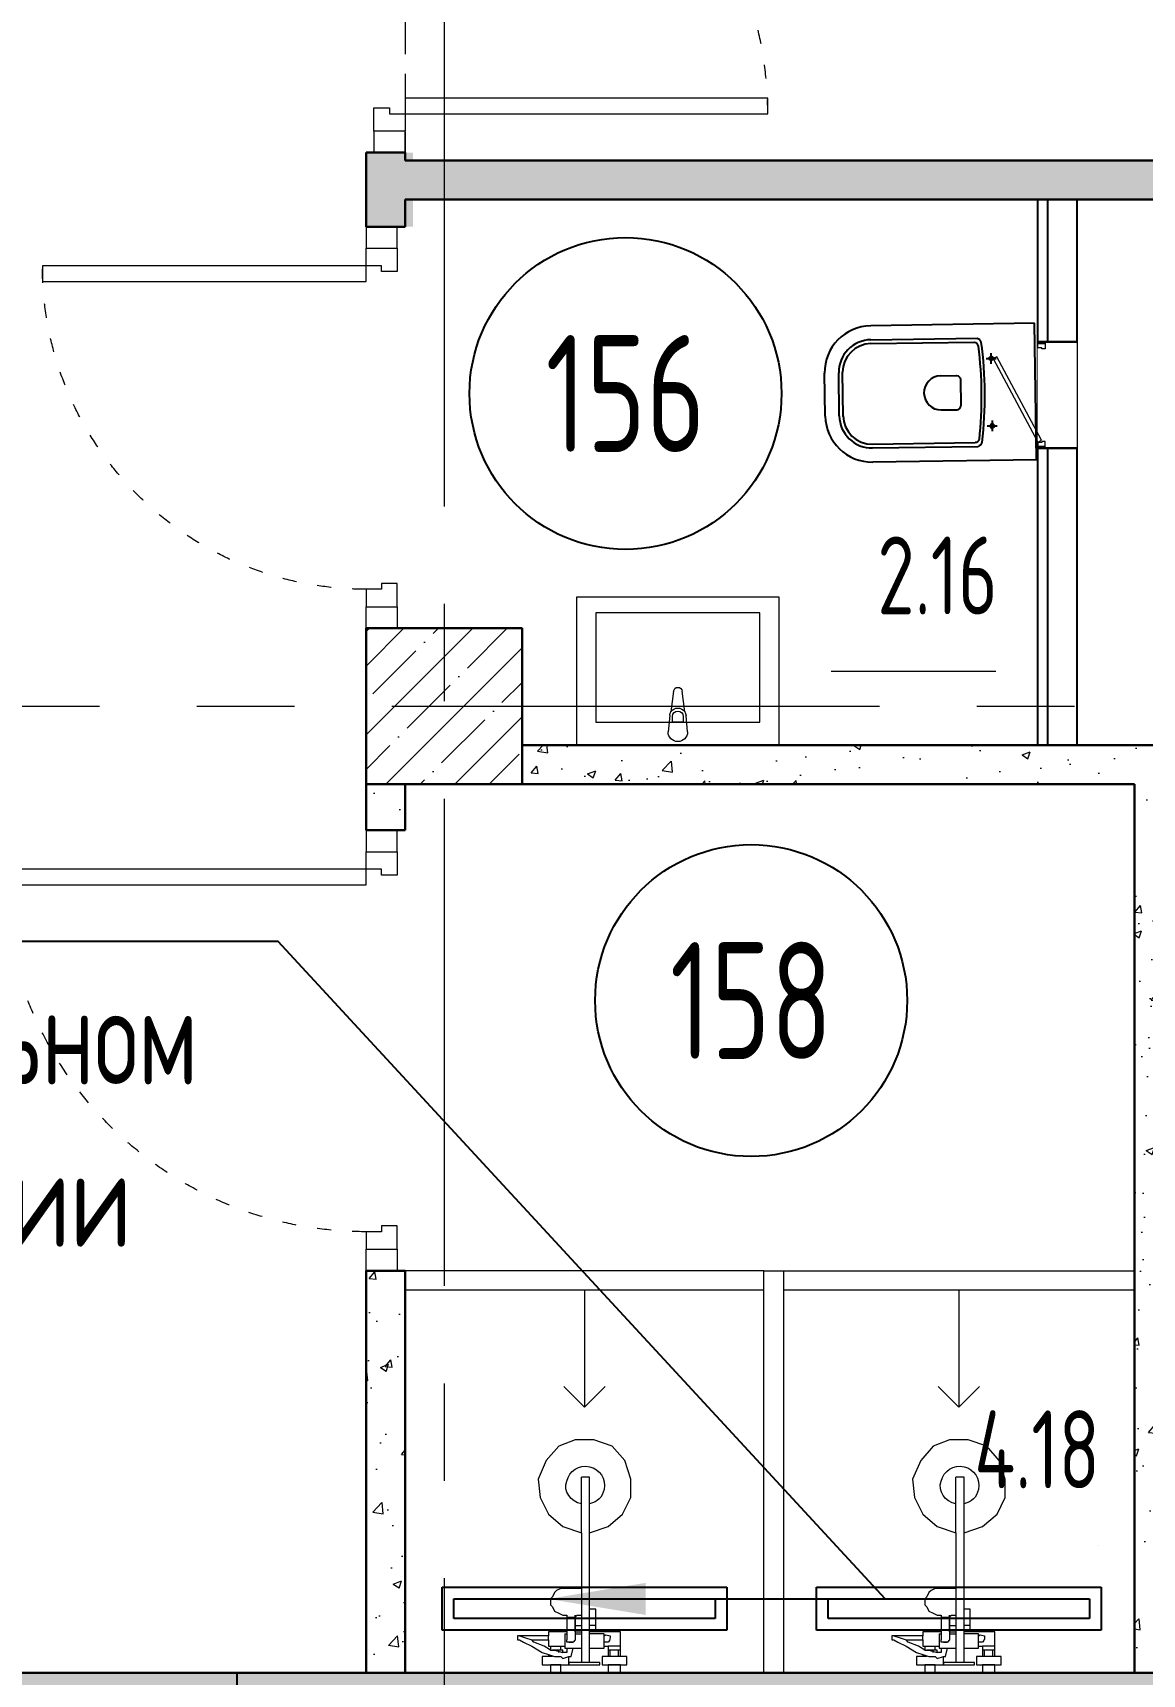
# Model space of a CAD drawing. Header units: millimetres. Extents: x -8689834 to 9420486, y 0 to 166066.
# Drawn here: x -195288 to -192444, y 122117 to 126328 of the extents above; entities that cross this region are included whole.
import ezdxf
from ezdxf import colors
from ezdxf.entities.mleader import LeaderData, LeaderLine
from ezdxf.enums import TextEntityAlignment as Align
from ezdxf.math import Vec2, Vec3

# ---------------------------------------------------------------- set-up
doc = ezdxf.new("R2010")
doc.units = ezdxf.units.MM
doc.header["$MEASUREMENT"] = 0
doc.set_wipeout_variables(frame=1)
for name, pattern in [('ACAD_ISO03W100', [30, 12, -18]), ('ADSK_Штриховая_ш2 п1', [3, 2, -1]), ('CENTER', [2, 1.25, -0.25, 0.25, -0.25])]:
    doc.linetypes.add(name, pattern=pattern)
doc.layers.get('0').update_dxf_attribs({"color": 250, "lineweight": 9})
for name, color, linetype, lineweight in [('_АР ТЕКСТ', 250, 'Continuous', 25), ('АР_Выноски АПР', 7, 'Continuous', 5), ('АР_Двери', 175, 'Continuous', 18), ('АР_Колонны', 250, 'Continuous', 30), ('АР_Колонны Штрих', 250, 'Continuous', 5), ('АР_Маркер экспликации', 239, 'Continuous', 13), ('АР_Номер помещения', 1, 'Continuous', 25), ('АР_Оси', 195, 'Continuous', 9), ('АР_Отметки', 250, 'Continuous', 15), ('АР_Перегородки газоблок', 165, 'Continuous', 30), ('АР_Перегородки газоблок_Штрих', 165, 'Continuous', 5), ('АР_Перегородки сантехнические', 216, 'Continuous', 9), ('АР_Помещения_площадь', 19, 'Continuous', 9), ('АР_тонкая линия', 250, 'Continuous', 0)]:
    doc.layers.add(name, color=color, linetype=linetype, lineweight=lineweight)
for name, color, linetype in [('М_проемы ОВ нч', 210, 'Continuous'), ('ПОДЛОЖКА', 251, 'Continuous'), ('ТХ_сантехника', 253, 'Continuous')]:
    doc.layers.add(name, color=color, linetype=linetype)
doc.styles.add('ISOCPEUR', font='isocpeur.ttf', dxfattribs={"width": 0.7})
doc.dimstyles.new('R_100', dxfattribs={"dimtxt": 270, "dimasz": 120, "dimexe": 100, "dimexo": 0, "dimgap": 60, "dimtad": 1, "dimdec": 0, "dimrnd": 5, "dimzin": 0, "dimdsep": 46, "dimtxsty": 'ISOCPEUR', "dimblk": 'ARCHTICK', "dimcen": 0, "dimdle": 100, "dimclrd": 256, "dimclre": 256, "dimclrt": 256, "dimadec": 0, "dimazin": 0, "dimtfac": 2, "dimtdec": 0, "dimtofl": 0, "dimtmove": 1, "dimatfit": 3, "dimfxl": 1, "dimtvp": 3, "dimtolj": 1, "dimtzin": 0, "dimarcsym": 0})
pattern_1 = [(50, (-20, 0), (215.17805, -18.82564), [22.5, -247.5]), (355, (-20, 0), (-41.6254, 225.65764), [18, -198]), (100.45144, (-2.07, -1.57), (173.55265, 206.832), [19.12206, -210.34263]), (46.1842, (-20, 60), (320.1724, -49.65578), [33.75, -371.25]), (96.63564, (6.68, 55.86), (280.3986, 292.2356), [28.6831, -315.51413]), (351.18416, (-20, 60), (280.3986, 292.2356), [27, -297]), (21, (10, 45), (179.07212, -120.78567), [22.5, -247.5]), (326, (10, 45), (72.9946, 217.54501), [18, -198]), (71.45144, (24.92, 34.93), (252.06671, 96.75935), [19.12206, -210.34263]), (37.5, (-20, 0), (3.647957, 99.868156), [0, -195.6, 0, -201, 0, -198.75]), (7.5, (-20, 0), (78.92086, 118.323514), [0, -114.6, 0, -191.1, 0, -75.75]), (327.5, (-86.9, 0), (160.14673, -6.766462), [0, -75, 0, -234, 0, -310.5]), (317.5, (-116.9, 0), (174.95585, 30.031495), [0, -97.5, 0, -155.4, 0, -220.5])]
pattern_2 = [(50, (0, 0), (215.17805, -18.82564), [22.5, -247.5]), (355, (0, 0), (-41.6254, 225.65764), [18, -198]), (100.45144, (17.93, -1.57), (173.55265, 206.832), [19.12206, -210.34263]), (46.1842, (0, 60), (320.1724, -49.65578), [33.75, -371.25]), (96.63564, (26.68, 55.86), (280.3986, 292.2356), [28.6831, -315.51413]), (351.18416, (0, 60), (280.3986, 292.2356), [27, -297]), (21, (30, 45), (179.07212, -120.78567), [22.5, -247.5]), (326, (30, 45), (72.9946, 217.54501), [18, -198]), (71.45144, (44.92, 34.93), (252.06671, 96.75935), [19.12206, -210.34263]), (37.5, (0, 0), (3.647957, 99.868156), [0, -195.6, 0, -201, 0, -198.75]), (7.5, (0, 0), (78.92086, 118.323514), [0, -114.6, 0, -191.1, 0, -75.75]), (327.5, (-66.9, 0), (160.14673, -6.766462), [0, -75, 0, -234, 0, -310.5]), (317.5, (-96.9, 0), (174.95585, 30.031495), [0, -97.5, 0, -155.4, 0, -220.5])]

# ---------------------------------------------------------------- blocks, each defined once
blk = doc.blocks.new('*U881')
for points in [[(-55, -80), (-55, 0), (-115, 0), (-115, -40), (-100, -40), (-100, -80), (-55, -80)], [(0, 0), (0, -80), (-55, -80), (-55, 0), (0, 0)], [(-1130, 0), (-1130, -80), (-1075, -80), (-1075, 0), (-1130, 0)], [(-1075, -80), (-1075, 0), (-1015, 0), (-1015, -40), (-1030, -40), (-1030, -80), (-1075, -80)]]:
    blk.add_lwpolyline(points)
blk.add_lwpolyline([(-100, -80), (-100, -1010), (-140, -1010), (-140, -80)], close=True)
at = {"linetype": 'ACAD_ISO03W100', "ltscale": 3}
blk.add_arc((-100, -80), 930, 180, 270, dxfattribs=at)
blk = doc.blocks.new('*U883')
for points in [[(-55, -80), (-55, 0), (-115, 0), (-115, -40), (-100, -40), (-100, -80), (-55, -80)], [(0, 0), (0, -80), (-55, -80), (-55, 0), (0, 0)], [(-1030, 0), (-1030, -80), (-975, -80), (-975, 0), (-1030, 0)], [(-975, -80), (-975, 0), (-915, 0), (-915, -40), (-930, -40), (-930, -80), (-975, -80)]]:
    blk.add_lwpolyline(points)
blk.add_lwpolyline([(-100, -80), (-100, -910), (-140, -910), (-140, -80)], close=True)
at = {"linetype": 'ACAD_ISO03W100', "ltscale": 3}
blk.add_arc((-100, -80), 830, 180, 270, dxfattribs=at)
blk = doc.blocks.new('*U882')
for points in [[(0, 0), (0, -80), (55, -80), (55, 0), (0, 0)], [(55, -80), (55, 0), (115, 0), (115, -40), (100, -40), (100, -80), (55, -80)], [(1075, -80), (1075, 0), (1015, 0), (1015, -40), (1030, -40), (1030, -80), (1075, -80)], [(1130, 0), (1130, -80), (1075, -80), (1075, 0), (1130, 0)]]:
    blk.add_lwpolyline(points)
blk.add_lwpolyline([(100, -80), (100, -1010), (140, -1010), (140, -80)], close=True)
at = {"linetype": 'ACAD_ISO03W100', "ltscale": 3}
blk.add_arc((100, -80), 930, 270, 0, dxfattribs=at)
blk = doc.blocks.new('*U101')
at = {"layer": 'АР_Номер помещения', "color": 7}
blk.add_circle((-513.5, -1398.4), 400, dxfattribs=at)
at = {"layer": 'АР_Помещения_площадь', "color": 7}
blk.add_line((375.9, -2796.3), (375.9, -2796.3), dxfattribs=at)
at = {"color": 7, "style": 'ISOCPEUR', "width": 0.7, "flags": 1}
blk.add_attdef('КАТЕГОРИЯ', (-499.2, -2092.2), '', height=250, dxfattribs=at)
at = {"layer": 'АР_Номер помещения', "color": 7, "style": 'ISOCPEUR', "width": 0.7}
blk.add_attdef('НОМЕР_ПОМЕЩЕНИЯ', text='', height=300, dxfattribs=at).set_placement((-513.5, -1398.4), align=Align.MIDDLE_CENTER)
at = {"layer": 'АР_Помещения_площадь', "color": 7, "style": 'ISOCPEUR', "width": 0.7}
for tag, p in [('ИМЯ_ПОМЕЩЕНИЯ_001', (-194.1, 1250.5)), ('ИМЯ_ПОМЕЩЕНИЯ_002', (73.6, 1083.8))]:
    blk.add_attdef(tag, p, '', height=100, dxfattribs=at)
blk.add_attdef('ПЛОЩАДЬ_ПОМЕЩЕНИЯ', text='', height=200, dxfattribs=at).set_placement((380.8, -2549.8), align=Align.MIDDLE_RIGHT)
blk = doc.blocks.new('*U47')
at = {"layer": 'АР_Номер помещения', "color": 7}
blk.add_circle((-6996.1, -2946), 400, dxfattribs=at)
at = {"layer": 'АР_Помещения_площадь', "color": 7}
blk.add_line((-6046.8, -3659.2), (-6469.2, -3659.2), dxfattribs=at)
at = {"color": 7, "style": 'ISOCPEUR', "width": 0.7, "flags": 1}
blk.add_attdef('КАТЕГОРИЯ', (-499.2, -2092.2), '', height=250, dxfattribs=at)
at = {"layer": 'АР_Номер помещения', "color": 7, "style": 'ISOCPEUR', "width": 0.7}
blk.add_attdef('НОМЕР_ПОМЕЩЕНИЯ', text='', height=300, dxfattribs=at).set_placement((-6996.1, -2946), align=Align.MIDDLE_CENTER)
at = {"layer": 'АР_Помещения_площадь', "color": 7, "style": 'ISOCPEUR', "width": 0.7}
for tag, p in [('ИМЯ_ПОМЕЩЕНИЯ_001', (-194.1, 1250.5)), ('ИМЯ_ПОМЕЩЕНИЯ_002', (73.6, 1083.8))]:
    blk.add_attdef(tag, p, '', height=100, dxfattribs=at)
blk.add_attdef('ПЛОЩАДЬ_ПОМЕЩЕНИЯ', text='', height=200, dxfattribs=at).set_placement((-6042, -3412.7), align=Align.MIDDLE_RIGHT)
blk = doc.blocks.new('унитаз поликлиники')
for p, q in [((0, 175), (0, -175)), ((0, 175), (420, 175)), ((420, 138.7), (149.6, 138.7)), ((420, 129), (156.8, 128.7)), ((125.6, 86.7), (99.5, 86.7)), ((112.4, 73.1), (112.4, 100.2)), ((242.4, 43.7), (201.9, 43.7)), ((494, 57.1), (494, -57.1)), ((504, 55), (504, -55)), ((540, 55), (540, -55)), ((191.9, -33.7), (191.9, 33.7)), ((112.3, -73), (112.3, -100.1)), ((242.4, -43.7), (201.9, -43.7)), ((125.5, -86.5), (99.4, -86.5)), ((420, -139), (147.9, -138.7)), ((420, -129), (155.2, -128.7)), ((0, -175), (420, -175))]:
    blk.add_line(p, q)
for centre, radius, start, end in [((420, 55), 120, 0, 90), ((420.5, 55.2), 83.5, 359.8619, 90.3335), ((420, 55), 74, 0, 90), ((242.4, 0), 43.7, 270, 90), ((420, -55), 120, 270, 0), ((420, -55), 84, 270, 0), ((420, -55), 74, 270, 358.4018)]:
    blk.add_arc(centre, radius, start, end)
at = {"extrusion": (0, 0, -1)}
for centre, major_axis, ratio, start_param, end_param in [((1158.1, 0), (-731, -726.4), 0.993775, 0.659849, 0.910919), ((149.5, 127.3), (-5.6, -10.5), 0.821373, 1.269211, 2.570669), ((154.4, 119.8), (-5.61, -7.72), 0.798093, 1.232924, 2.686723), ((112.4, 86.8), (3.55, 3.55), 1, 5.504025, 11.78721), ((984.1, 0), (-23.4, -941.4), 0.89728, 1.422258, 1.677847), ((201.9, -33.5), (4.12, -9.49), 0.964797, 0.42926, 1.943413), ((155.2, -117.5), (5.3, -10.4), 0.842984, 0.549902, 1.8819), ((147.9, -127.5), (5.4, -10.4), 0.836443, 0.56114, 1.877577)]:
    blk.add_ellipse(centre, major_axis=major_axis, ratio=ratio, start_param=start_param, end_param=end_param, dxfattribs=at)
for centre, major_axis, ratio, start_param, end_param in [((201.9, 33.5), (4.12, 9.49), 0.964797, 0.42926, 1.943413), ((112.3, -86.6), (3.54, -3.55), 1, 5.504025, 11.78721)]:
    blk.add_ellipse(centre, major_axis=major_axis, ratio=ratio, start_param=start_param, end_param=end_param)
blk = doc.blocks.new('Из_буфера15266')
at = {"lineweight": 0, "ltscale": 100, "transparency": 33554687}
for points in [[(-13.2, -338.7), (-60.9, -354.5), (-97.9, -386.3), (-119.1, -428.6), (-119.1, -476.2), (-103.2, -523.9), (-71.4, -560.9), (-23.8, -576.8), (23.8, -576.8), (66.1, -560.9), (97.9, -523.9), (119.1, -476.2), (113.8, -428.6), (92.6, -386.3), (55.6, -354.5), (7.9, -338.7), (7.9, -195.8), (23.8, -195.8), (34.4, -195.8), (50.3, -195.8), (60.9, -195.8), (71.4, -190.5), (76.7, -185.2), (82, -174.6), (87.3, -169.3), (87.3, -158.7), (87.3, -153.5), (82, -148.2), (82, -148.2), (76.7, -137.6), (76.7, -137.6), (66.1, -132.3), (55.6, -127), (50.3, -127), (45, -127), (45, -105.8), (45, -84.7), (92.6, -84.7), (92.6, -74.1), (166.7, -74.1), (172, -74.1), (172, -68.8), (172, -63.5), (166.7, -63.5), (156.1, -58.2), (134.9, -47.6), (108.5, -31.7), (92.6, -26.5), (92.6, -21.2), (108.5, -21.2), (108.5, 0), (39.7, 0), (39.7, -21.2), (39.7, -21.2), (39.7, -21.2), (34.4, -21.2), (34.4, -21.2), (29.1, -42.3), (7.9, -42.3), (7.9, -5.3), (39.7, -5.3), (39.7, 0), (-39.7, 0), (-39.7, -5.3), (-13.2, -5.3), (-13.2, -42.3), (-50.3, -42.3), (-50.3, -47.6), (-60.9, -47.6), (-60.9, -37), (-60.9, -37), (-60.9, -21.2), (-45, -21.2), (-45, 0), (-108.5, 0), (-108.5, -21.2), (-92.6, -21.2), (-92.6, -37), (-92.6, -37), (-92.6, -47.6), (-92.6, -47.6), (-92.6, -84.7), (-29.1, -84.7)], [(-92.6, -21.2), (-60.9, -21.2)], [(-92.6, -37), (-60.9, -37)], [(-87.3, -21.2), (-87.3, -37)], [(-66.1, -21.2), (-66.1, -37)], [(-13.2, -5.3), (7.9, -5.3)], [(55.6, -15.9), (39.7, -21.2)], [(55.6, -15.9), (55.6, -15.9)], [(60.9, -21.2), (55.6, -15.9)], [(55.6, -31.7), (55.6, -31.7)], [(76.7, -37), (55.6, -31.7)], [(92.6, -26.5), (76.7, -21.2), (60.9, -21.2)], [(60.9, -37), (66.1, -37), (82, -37), (82, -37)], [(66.1, -31.7), (66.1, -37)], [(87.3, -37), (76.7, -37)], [(82, -21.2), (92.6, -21.2)], [(-92.6, -47.6), (-60.9, -47.6)], [(-50.3, -47.6), (-50.3, -79.4)], [(-50.3, -79.4), (-13.2, -79.4)], [(-13.2, -42.3), (-13.2, -142.9)], [(7.9, -195.8), (7.9, -42.3)], [(23.8, -79.4), (7.9, -79.4)], [(23.8, -63.5), (23.8, -63.5), (23.8, -63.5), (29.1, -58.2), (29.1, -58.2), (29.1, -58.2), (29.1, -58.2), (34.4, -58.2), (39.7, -58.2), (39.7, -58.2), (39.7, -58.2), (39.7, -58.2), (45, -58.2), (45, -63.5), (45, -63.5)], [(23.8, -105.8), (23.8, -63.5)], [(45, -42.3), (29.1, -42.3)], [(34.4, -58.2), (29.1, -58.2)], [(34.4, -58.2), (34.4, -58.2)], [(39.7, -58.2), (34.4, -58.2)], [(39.7, -58.2), (39.7, -58.2)], [(45, -63.5), (45, -63.5)], [(45, -84.7), (45, -63.5)], [(50.3, -79.4), (45, -79.4)], [(50.3, -47.6), (50.3, -47.6)], [(50.3, -52.9), (50.3, -47.6)], [(50.3, -79.4), (50.3, -47.6)], [(50.3, -58.2), (50.3, -52.9)], [(87.3, -47.6), (60.9, -47.6)], [(92.6, -63.5), (92.6, -74.1)], [(166.7, -74.1), (150.8, -68.8), (134.9, -63.5)], [(166.7, -74.1), (166.7, -74.1)], [(-29.1, -84.7), (-29.1, -142.9), (-23.8, -142.9), (-23.8, -142.9), (-23.8, -142.9), (-18.5, -142.9), (-13.2, -142.9), (-13.2, -142.9), (-13.2, -338.7)], [(-29.1, -84.7), (-13.2, -84.7)], [(-29.1, -100.5), (-13.2, -100.5)], [(23.8, -84.7), (7.9, -84.7)], [(23.8, -100.5), (7.9, -100.5)], [(23.8, -121.7), (18.5, -127)], [(23.8, -84.7), (23.8, -127)], [(23.8, -127), (23.8, -105.8)], [(45, -121.7), (34.4, -121.7), (23.8, -121.7)], [(45, -127), (45, -121.7)], [(13.2, -127), (7.9, -127)], [(18.5, -127), (13.2, -127)], [(-13.2, -338.7), (-13.2, -481.5)], [(7.9, -338.7), (7.9, -481.5)], [(-13.2, -481.5), (7.9, -481.5)]]:
    blk.add_lwpolyline(points, dxfattribs=at)
for points in [[(-92.6, 0), (-60.9, 0), (-60.9, 21.2), (-92.6, 21.2)], [(60.9, 0), (87.3, 0), (87.3, 21.2), (60.9, 21.2)], [(39.7, -21.2), (39.7, -21.2)], [(50.3, -42.3), (45, -42.3), (45, -31.7), (55.6, -31.7), (55.6, -31.7), (55.6, -37), (60.8, -37), (60.8, -47.6), (50.3, -47.6)], [(87.3, -47.6), (87.3, -37), (103.2, -47.6), (129.6, -58.2), (134.9, -63.5), (92.6, -63.5), (92.6, -47.6)]]:
    blk.add_lwpolyline(points, close=True, dxfattribs=at)
for points, knots in [([(-50.3, -74.1), (-55.6, -79.4), (-60.9, -74.1), (-66.1, -74.1), (-66.1, -68.8), (-66.1, -63.5), (-60.9, -58.2), (-55.6, -58.2), (-55.6, -58.2), (-50.3, -58.2)], [0, 0, 0, 0, 1, 1, 1, 2, 2, 2, 3, 3, 3, 3]), ([(7.9, -412.7), (34.4, -418), (55.6, -444.5), (45, -471), (39.7, -497.4), (13.2, -513.3), (-13.2, -508), (-39.7, -502.7), (-55.6, -476.2), (-50.3, -449.8), (-45, -428.6), (-34.4, -418), (-13.2, -412.7)], [0, 0, 0, 0, 1, 1, 1, 2, 2, 2, 3, 3, 3, 4, 4, 4, 4])]:
    blk.add_open_spline(points, degree=3, knots=knots, dxfattribs=at)
blk = doc.blocks.new('Из_буфера27431')
at = {"linetype": 'Continuous', "lineweight": 5}
for p, q in [((-138.5, 11.1), (-85.6, 17.7)), ((-138.5, 11.1), (-85.6, 17.7)), ((-76.1, 21), (-34.1, 25)), ((-76.1, 21), (-34.1, 25)), ((-59, 13.6), (-73.9, 13.6)), ((-59, 13.6), (-73.9, 13.6)), ((-59, -13.6), (-59, 13.6)), ((-59, -13.6), (-59, 13.6)), ((-85.6, -17.7), (-138.5, -11.1)), ((-85.6, -17.7), (-138.5, -11.1)), ((-34.1, -25), (-76.1, -21)), ((-34.1, -25), (-76.1, -21)), ((-73.9, -13.6), (-59, -13.6)), ((-73.9, -13.6), (-59, -13.6))]:
    blk.add_line(p, q, dxfattribs=at)
for points in [[(0, -260), (-380, -260), (-380, 260), (0, 260)], [(-59, -210), (-339.1, -210), (-339.1, 210), (-59, 210)], [(-59, -210), (-339.1, -210), (-339.1, 210), (-59, 210)]]:
    blk.add_lwpolyline(points, close=True, dxfattribs=at)
for centre, radius, start, end in [((-137.1, 0), 11.2, 97.1389, 262.8611), ((-137.1, 0), 11.2, 97.1389, 262.8611), ((-74.2, 0), 21.1, 122.771, 237.229), ((-74.2, 0), 21.1, 122.771, 237.229), ((-73.9, 0), 13.6, 90, 270), ((-73.9, 0), 13.6, 90, 270), ((-74.2, 0), 21.1, 95.1696, 122.771), ((-74.2, 0), 21.1, 95.1696, 122.771), ((-34.1, 0), 25, 270, 90), ((-34.1, 0), 25, 270, 90), ((-74.2, 0), 21.1, 237.229, 264.8304), ((-74.2, 0), 21.1, 237.229, 264.8304)]:
    blk.add_arc(centre, radius, start, end, dxfattribs=at)
blk = doc.blocks.new('_DotSmall')
at = {"color": 0, "linetype": 'ByBlock', "const_width": 0.5}
blk.add_lwpolyline([(-0.0625, 0, 1), (0.0625, 0, 1)], format="xyb", close=True, dxfattribs=at)
blk = doc.blocks.new('*U1070')
at = {"color": 7}
blk.add_wipeout([(-565, 60), (445, 60), (445, -310), (-565, -310)], dxfattribs=at)
for p, q in [((-530, 60), (-565, 60)), ((-550, 60), (-550, -10)), ((-550, -10), (-550, 60)), ((-510, 60), (-530, 60)), ((-510, 20), (-510, 60)), ((-500, 20), (-510, 20)), ((-500, -10), (-500, 20)), ((380, -10), (380, 20)), ((380, 20), (390, 20)), ((390, 20), (390, 60)), ((390, 60), (410, 60)), ((410, 60), (445, 60)), ((430, 60), (430, -10)), ((430, -10), (430, 60)), ((-565, -10), (-530, -10)), ((-530, -10), (-500, -10)), ((410, -10), (380, -10)), ((445, -10), (410, -10))]:
    blk.add_line(p, q)
at = {"lineweight": 30}
for p, q in [((-565, 60), (-565, -310)), ((445, 60), (445, -310))]:
    blk.add_line(p, q, dxfattribs=at)
blk.add_lwpolyline([(389, 60), (370, 25), (-424, 448), (-406, 483)], close=True)
blk = doc.blocks.new('_ArchTick')
at = {"color": 0, "linetype": 'ByBlock', "const_width": 0.15}
blk.add_lwpolyline([(-0.5, -0.5), (0.5, 0.5)], dxfattribs=at)
blk = doc.blocks.new('*D1507')
at = {"layer": 'М_проемы ОВ нч', "linetype": 'ByBlock', "lineweight": -2, "transparency": 16777216}
for p, q in [((-194764.2, 121348.9), (-194764.2, 122120.7)), ((-194360.4, 122020.7), (-194864.2, 122020.7)), ((-194360.4, 121448.9), (-194864.2, 121448.9))]:
    blk.add_line(p, q, dxfattribs=at)
at = {"layer": 'М_проемы ОВ нч', "linetype": 'ByBlock', "lineweight": -2, "transparency": 16777216, "xscale": 120, "yscale": 120, "zscale": 120}
for p, rotation in [((-194764.2, 122020.7), 90), ((-194764.2, 121448.9), 270)]:
    blk.add_blockref('_ArchTick', p, dxfattribs=dict(at, rotation=rotation))
at = {"layer": 'М_проемы ОВ нч', "linetype": 'ByBlock', "transparency": 16777216, "insert": (-194959.2, 121734.8), "char_height": 270, "attachment_point": 5, "rotation": 90, "style": 'ISOCPEUR'}
blk.add_mtext('\\A1;570', dxfattribs=at)

msp = doc.modelspace()

# ---------------------------------------------------------------- hatches: boundary and pattern name
at = {"layer": 'АР_Колонны Штрих', "ltscale": 100}
h = msp.add_hatch(dxfattribs=at)
h.set_pattern_fill('ANSI35', color=256, scale=500)
h.set_pattern_definition([(45, (-1151486.01, 164672.16), (-88.388348, 88.388348), []), (45, (-1151397.63, 164672.16), (-88.388348, 88.388348), [156.25, -31.25, 0, -31.25])])
h.paths.add_polyline_path([(-194033.92, 124800.68), (-194433.92, 124800.68), (-194433.92, 124400.68), (-194033.92, 124400.68)])
at = {"layer": 'АР_Перегородки газоблок_Штрих', "ltscale": 100}
h = msp.add_hatch(dxfattribs=at)
h.set_pattern_fill('AR-CONC', color=256, scale=30)
h.set_pattern_definition(pattern_2)
h.paths.add_polyline_path([(-194313.91, 126020.82), (-194433.91, 126020.82), (-194433.92, 125830.68), (-194313.91, 125830.68), (-194313.92, 125900.95), (-190513.92, 125900.95), (-190513.92, 125779.19), (-190393.92, 125779.19), (-190393.92, 125900.92), (-188033.92, 125900.92), (-188033.91, 124400.86), (-187933.91, 124400.5), (-187933.92, 126000.93), (-194313.91, 126000.94)])
h = msp.add_hatch(dxfattribs=at)
h.set_pattern_fill('AR-CONC', color=256, scale=30)
h.set_pattern_definition(pattern_2)
h.paths.add_polyline_path([(-192463.92, 124400.68), (-192463.92, 122140.32), (-192363.92, 122140.32), (-192363.92, 124400.68), (-190513.92, 124400.68), (-190513.92, 124500.68), (-192136.07, 124500.67), (-192136.07, 124504.84), (-192236.07, 124504.84), (-192236.07, 124500.68), (-192536.76, 124500.68), (-192536.76, 124499.88), (-192636.76, 124499.88), (-192636.76, 124500.68), (-194033.92, 124500.68), (-194033.92, 124400.68)])
h = msp.add_hatch(dxfattribs=at)
h.set_pattern_fill('AR-CONC', color=256, scale=30)
h.set_pattern_definition(pattern_1)
h.paths.add_polyline_path([(-194333.92, 124400.68), (-194453.92, 124400.68), (-194453.92, 124282.39), (-194333.92, 124282.39)])
h = msp.add_hatch(dxfattribs=at)
h.set_pattern_fill('AR-CONC', color=256, scale=30)
h.set_pattern_definition(pattern_2)
h.paths.add_polyline_path([(-190393.92, 123152.39), (-190513.92, 123152.39), (-190513.91, 122120.32), (-197362.45, 122120.32), (-197362.45, 122020.31), (-190513.91, 122020.31), (-190513.9, 121428.48), (-197383.92, 121428.48), (-197383.92, 121328.5), (-190513.9, 121328.51), (-190513.9, 121322.61), (-190513.9, 121322.61), (-190513.9, 120884.3), (-190513.86, 118520.66), (-190613.18, 118520.66), (-190613.18, 118400.66), (-188433.92, 118400.68), (-188433.92, 118520.68), (-190393.86, 118520.66)])
edge = h.paths.add_edge_path()
edge.add_line((-197363.92, 121105.74), (-197363.92, 121143.32))
edge.add_arc((-197538.81, 121433.33), 338.67, 279.32816, 301.09248, ccw=False)
edge.add_line((-197483.92, 121099.14), (-197483.92, 118520.66))
edge.add_line((-197483.92, 118520.66), (-197633.88, 118520.65))
edge.add_line((-197633.88, 118520.65), (-197633.87, 118400.65))
edge.add_line((-197633.87, 118400.65), (-197264.95, 118400.65))
edge.add_line((-197264.95, 118400.65), (-197264.96, 118520.65))
edge.add_line((-197264.96, 118520.65), (-197363.92, 118520.67))
edge.add_line((-197363.92, 118520.67), (-197363.92, 121105.74))
h.paths.add_polyline_path([(-187933.92, 123270.68), (-187993.92, 123270.82), (-188033.91, 123270.82), (-188033.92, 121714.32), (-188033.92, 118400.68), (-187933.92, 118400.68), (-187933.92, 121948.47)])
h = msp.add_hatch(dxfattribs=at)
h.set_pattern_fill('AR-CONC', color=256, scale=30)
h.set_pattern_definition(pattern_1)
h.paths.add_polyline_path([(-194333.92, 123152.39), (-194373.92, 123152.39), (-194373.92, 123152.39), (-194433.92, 123152.39), (-194433.92, 122140.32), (-194333.92, 122140.32)])

# ---------------------------------------------------------------- linework, layer by layer
at = {"layer": 'АР_Колонны', "ltscale": 100}
msp.add_lwpolyline([(-194433.92, 124800.68), (-194033.92, 124800.68), (-194033.92, 124400.68), (-194433.92, 124400.68)], close=True, dxfattribs=at)
at = {"layer": 'АР_Оси', "linetype": 'CENTER', "ltscale": 1000}
for p, q in [((-194233.92, 134363.15), (-194233.92, 78630.8)), ((-224367.61, 124600.68), (-141189.21, 124600.68)), ((-224367.61, 124600.68), (-141189.21, 124600.68))]:
    msp.add_line(p, q, dxfattribs=at)
at = {"layer": 'АР_Перегородки газоблок', "ltscale": 100}
for points in [[(-194433.91, 126020.82), (-194433.92, 125830.68)], [(-194433.91, 126020.82), (-194333.91, 126020.82)], [(-194333.91, 126020.82), (-194333.91, 126000.95)], [(-188033.91, 124400.68), (-187933.92, 124400.68), (-187933.92, 126000.95), (-194333.91, 126000.94)], [(-190513.92, 125900.95), (-194333.92, 125900.95)], [(-194333.92, 125900.95), (-194333.92, 125830.68)], [(-194333.92, 125830.68), (-194433.92, 125830.68)], [(-194033.92, 124500.68), (-192363.92, 124500.68)], [(-194433.92, 124400.68), (-194433.92, 124282.39)], [(-194333.92, 124400.68), (-194333.92, 124282.39)], [(-192463.92, 124400.68), (-194033.92, 124400.68)], [(-192463.92, 122120.32), (-192463.92, 124400.68)], [(-194333.92, 124282.39), (-194433.92, 124282.39)], [(-197383.92, 122120.32), (-190513.91, 122120.32), (-190513.92, 123152.39)], [(-194433.92, 123152.39), (-194433.92, 122120.32)], [(-194433.92, 123152.39), (-194333.92, 123152.39)], [(-194333.92, 123152.39), (-194333.92, 122120.32)], [(-196904.35, 122120.32), (-194433.92, 122120.32)], [(-194333.92, 122120.31), (-190513.91, 122120.36)]]:
    msp.add_lwpolyline(points, dxfattribs=at)
at = {"layer": 'АР_Перегородки газоблок', "color": 0, "lineweight": 25, "ltscale": 100}
for points in [[(-192711.76, 124500.7), (-192711.76, 125900.96)], [(-192686.76, 125900.96), (-192686.76, 124500.7)], [(-192611.76, 125900.96), (-192611.76, 124500.7)]]:
    msp.add_lwpolyline(points, dxfattribs=at)
at = {"layer": 'АР_Перегородки сантехнические', "lineweight": 0}
msp.add_lwpolyline([(-193413.92, 123152.39), (-193363.92, 123152.39), (-193363.92, 122120.32), (-193413.92, 122120.32)], close=True, dxfattribs=at)
at = {"layer": 'АР_тонкая линия', "linetype": 'ADSK_Штриховая_ш2 п1', "ltscale": 50}
msp.add_line((-194333.92, 127123.32), (-194333.91, 126000.95), dxfattribs=at)
at = {"layer": 'ПОДЛОЖКА', "lineweight": 15}
for p, q in [((-193413.92, 123152.39), (-194333.92, 123152.39)), ((-193413.92, 123152.39), (-194333.92, 123152.39)), ((-193413.92, 123152.39), (-194333.92, 123152.39)), ((-193413.92, 123152.39), (-194333.92, 123152.39)), ((-193413.92, 123102.39), (-194333.92, 123102.39)), ((-193413.92, 123102.39), (-194333.92, 123102.39)), ((-193413.92, 123102.39), (-194333.92, 123102.39)), ((-193413.92, 123102.39), (-194333.92, 123102.39)), ((-193873.92, 123102.39), (-193873.92, 122802.39)), ((-192463.92, 123102.39), (-193363.92, 123102.39)), ((-192463.92, 123102.39), (-193363.92, 123102.39)), ((-192463.92, 123102.39), (-193363.92, 123102.39)), ((-192463.92, 123102.39), (-193363.92, 123102.39)), ((-192913.92, 123102.39), (-192913.92, 122802.39)), ((-193873.92, 122802.39), (-193926.95, 122855.42)), ((-193873.92, 122802.39), (-193820.88, 122855.42)), ((-192913.92, 122802.39), (-192966.95, 122855.42)), ((-192913.92, 122802.39), (-192860.88, 122855.42))]:
    msp.add_line(p, q, dxfattribs=at)
msp.add_lwpolyline([(-193363.92, 123152.39), (-192463.92, 123152.39)], dxfattribs=at)
at = {"layer": 'ТХ_сантехника', "ltscale": 100}
for p, q in [((-194238.92, 122230.32), (-194238.92, 122340.32)), ((-194238.92, 122340.32), (-193508.92, 122340.32)), ((-194238.92, 122340.32), (-193508.92, 122340.32)), ((-194238.92, 122340.32), (-193508.92, 122340.32)), ((-194238.92, 122340.32), (-193508.92, 122340.32)), ((-193508.92, 122340.32), (-193508.92, 122230.32)), ((-193508.92, 122340.32), (-193508.92, 122230.32)), ((-193508.92, 122340.32), (-193508.92, 122230.32)), ((-193508.92, 122340.32), (-193508.92, 122230.32)), ((-193278.92, 122230.32), (-193278.92, 122340.32)), ((-193278.92, 122340.32), (-192548.92, 122340.32)), ((-193278.92, 122340.32), (-192548.92, 122340.32)), ((-193278.92, 122340.32), (-192548.92, 122340.32)), ((-193278.92, 122340.32), (-192548.92, 122340.32)), ((-192548.92, 122340.32), (-192548.92, 122230.32)), ((-192548.92, 122340.32), (-192548.92, 122230.32)), ((-192548.92, 122340.32), (-192548.92, 122230.32)), ((-192548.92, 122340.32), (-192548.92, 122230.32)), ((-194208.92, 122260.32), (-194208.92, 122310.32)), ((-194208.92, 122310.32), (-193538.92, 122310.32)), ((-194208.92, 122260.32), (-194208.92, 122310.32)), ((-194208.92, 122310.32), (-193538.92, 122310.32)), ((-194208.92, 122260.32), (-194208.92, 122310.32)), ((-194208.92, 122310.32), (-193538.92, 122310.32)), ((-194208.92, 122260.32), (-194208.92, 122310.32)), ((-194208.92, 122310.32), (-193538.92, 122310.32)), ((-193538.92, 122310.32), (-193538.92, 122260.32)), ((-193538.92, 122310.32), (-193538.92, 122260.32)), ((-193538.92, 122310.32), (-193538.92, 122260.32)), ((-193538.92, 122310.32), (-193538.92, 122260.32)), ((-193248.92, 122260.32), (-193248.92, 122310.32)), ((-193248.92, 122310.32), (-192578.92, 122310.32)), ((-193248.92, 122260.32), (-193248.92, 122310.32)), ((-193248.92, 122310.32), (-192578.92, 122310.32)), ((-193248.92, 122260.32), (-193248.92, 122310.32)), ((-193248.92, 122310.32), (-192578.92, 122310.32)), ((-193248.92, 122260.32), (-193248.92, 122310.32)), ((-193248.92, 122310.32), (-192578.92, 122310.32)), ((-192578.92, 122310.32), (-192578.92, 122260.32)), ((-192578.92, 122310.32), (-192578.92, 122260.32)), ((-192578.92, 122310.32), (-192578.92, 122260.32)), ((-192578.92, 122310.32), (-192578.92, 122260.32)), ((-193538.92, 122260.32), (-194208.92, 122260.32)), ((-193538.92, 122260.32), (-194208.92, 122260.32)), ((-193538.92, 122260.32), (-194208.92, 122260.32)), ((-193538.92, 122260.32), (-194208.92, 122260.32)), ((-192578.92, 122260.32), (-193248.92, 122260.32)), ((-192578.92, 122260.32), (-193248.92, 122260.32)), ((-192578.92, 122260.32), (-193248.92, 122260.32)), ((-192578.92, 122260.32), (-193248.92, 122260.32)), ((-193508.92, 122230.32), (-194238.92, 122230.32)), ((-193508.92, 122230.32), (-194238.92, 122230.32)), ((-193508.92, 122230.32), (-194238.92, 122230.32)), ((-193508.92, 122230.32), (-194238.92, 122230.32)), ((-192548.92, 122230.32), (-193278.92, 122230.32)), ((-192548.92, 122230.32), (-193278.92, 122230.32)), ((-192548.92, 122230.32), (-193278.92, 122230.32)), ((-192548.92, 122230.32), (-193278.92, 122230.32))]:
    msp.add_line(p, q, dxfattribs=at)

# ---------------------------------------------------------------- block references
at = {"layer": 'АР_Двери', "rotation": 90.00000000000001}
msp.add_blockref('*U882', (-194413.91, 126020.82), dxfattribs=at)
at = {"layer": 'АР_Двери', "xscale": -1, "rotation": 270}
for name, p in [('*U883', (-194353.92, 125830.68)), ('*U881', (-194353.92, 124282.39))]:
    msp.add_blockref(name, p, dxfattribs=at)
at = {"layer": 'АР_Маркер экспликации'}
ref = msp.add_blockref('*U47', (-186772.54, 128348.83), dxfattribs=at)
ref.add_attrib('НОМЕР_ПОМЕЩЕНИЯ', '156', dxfattribs={"layer": 'АР_Номер помещения', "color": 7, "height": 300, "style": 'ISOCPEUR', "width": 0.7}).set_placement((-193768.62, 125402.85), align=Align.MIDDLE_CENTER)
ref.add_attrib('ПЛОЩАДЬ_ПОМЕЩЕНИЯ', '2.16', dxfattribs={"layer": 'АР_Помещения_площадь', "color": 7, "height": 200, "style": 'ISOCPEUR', "width": 0.7}).set_placement((-192814.5, 124936.11), align=Align.MIDDLE_RIGHT)
ref = msp.add_blockref('*U101', (-192932.98, 125243.82), dxfattribs=at)
ref.add_attrib('НОМЕР_ПОМЕЩЕНИЯ', '158', dxfattribs={"layer": 'АР_Номер помещения', "color": 7, "height": 300, "style": 'ISOCPEUR', "width": 0.7}).set_placement((-193446.45, 123845.42), align=Align.MIDDLE_CENTER)
ref.add_attrib('ПЛОЩАДЬ_ПОМЕЩЕНИЯ', '4.18', dxfattribs={"layer": 'АР_Помещения_площадь', "color": 7, "height": 200, "style": 'ISOCPEUR', "width": 0.7}).set_placement((-192552.22, 122694.01), align=Align.MIDDLE_RIGHT)
at = {"layer": 'ТХ_сантехника', "rotation": 180.8645356381789}
msp.add_blockref('унитаз поликлиники', (-192717.29, 125408.13), dxfattribs=at)
at = {"layer": 'ТХ_сантехника', "ltscale": 100, "xscale": -1, "rotation": 90}
msp.add_blockref('Из_буфера27431', (-193634.38, 124500.68), dxfattribs=at)
at = {"layer": 'ТХ_сантехника', "ltscale": 100, "rotation": 180}
for p in [(-193873.92, 122141.49), (-192913.92, 122141.49)]:
    msp.add_blockref('Из_буфера15266', p, dxfattribs=at)

# ---------------------------------------------------------------- dimensions: what is measured, and where the dimension line sits
at = {"layer": 'М_проемы ОВ нч', "color": 1, "linetype": 'ByBlock'}
dim = msp.add_linear_dim(base=(-194764.25, 122020.7), p1=(-194360.4, 121448.86), p2=(-194360.4, 122020.7), angle=90, dimstyle='R_100', override={"dimpost": '\\X'}, dxfattribs=at)
dim.commit()
dim.dimension.update_dxf_attribs({"geometry": '*D1507', "text_midpoint": (-194959.25, 121734.78)})

# ---------------------------------------------------------------- leaders
at = {"layer": '_АР ТЕКСТ'}
ml = msp.add_multileader_mtext('Standard', dxfattribs=at)
ml.set_content('{\\W0.8;-2,550}', color=256, style='ISOCPEUR')
ml.set_leader_properties(color=256, linetype='Continuous', lineweight=-1)
ml.set_arrow_properties(name='DOTSMALL')
ml.build(insert=Vec2(0, 0))
ml.multileader.update_dxf_attribs({"has_text_frame": 1, "text_left_attachment_type": 4, "text_right_attachment_type": 4, "dogleg_length": 100, "arrow_head_size": 180})
ctx = ml.context
ctx.base_point, ctx.char_height, ctx.arrow_head_size, ctx.landing_gap_size, ctx.plane_origin = Vec3(-302775.82, 123943.26, -1.96), 250, 180, 50, Vec3(-302295.49, 121699.25, -1.96)
ctx.left_attachment, ctx.right_attachment = 4, 4
notes = []
notes.append((ctx, [(0, (0, 0, 0), (0, 0), (1, 0), 1, [])]))
ctx.mtext.insert, ctx.mtext.width, ctx.mtext.defined_height, ctx.mtext.line_spacing_style, ctx.mtext.flow_direction = Vec3(-302725.82, 124276.6, -1.96), 801.0864, 330.71, 2, 5
at = {"layer": 'АР_Выноски АПР'}
ml = msp.add_multileader_mtext('Standard', dxfattribs=at)
ml.set_content('\\A1;Поддон в строительном \\Pисполнении ', color=256, style='ISOCPEUR')
ml.set_leader_properties()
ml.build(insert=Vec2(0, 0))
ml.multileader.update_dxf_attribs({"text_left_attachment_type": 6, "text_right_attachment_type": 6, "dogleg_length": 100, "arrow_head_size": 250})
ctx = ml.context
ctx.base_point, ctx.char_height, ctx.arrow_head_size, ctx.landing_gap_size, ctx.plane_origin = Vec3(-196384.91, 123997.08), 250, 250, 25, Vec3(-215857.59, 123156.5)
ctx.left_attachment, ctx.right_attachment = 6, 6
notes.append((ctx, [(0, (1, 1, 0), (-194659.41, 123997.08), (-1, 0), 170.5, [(0, [(-193967.26, 122310.32), (-193103, 122310.32)], 0, [])])]))
ctx.mtext.insert, ctx.mtext.width, ctx.mtext.defined_height, ctx.mtext.flow_direction = Vec3(-196359.91, 124297.08), 2183.1509, 3.979039320256561e-13, 5
at = {"layer": 'АР_Отметки'}
ml = msp.add_multileader_mtext('Standard', dxfattribs=at)
ml.set_content('%%P0,000', color=256, style='ISOCPEUR')
ml.set_leader_properties(color=256, linetype='Continuous', lineweight=-1)
ml.set_arrow_properties(name='DOTSMALL')
ml.build(insert=Vec2(0, 0))
ml.multileader.update_dxf_attribs({"has_text_frame": 1, "text_left_attachment_type": 4, "text_right_attachment_type": 4, "dogleg_length": 100, "arrow_head_size": 180})
ctx = ml.context
ctx.base_point, ctx.char_height, ctx.arrow_head_size, ctx.landing_gap_size, ctx.plane_origin = Vec3(-195860.62, 128720.74, -0.16), 250, 180, 50, Vec3(-198931.7, 127131.19, -0.16)
ctx.left_attachment, ctx.right_attachment = 4, 4
notes.append((ctx, [(0, (0, 0, 0), (0, 0), (1, 0), 1, [])]))
ctx.mtext.insert, ctx.mtext.width, ctx.mtext.line_spacing_style, ctx.mtext.flow_direction = Vec3(-195810.62, 129054.08, -0.16), 852.697, 2, 5
ml = msp.add_multileader_mtext('Standard', dxfattribs=at)
ml.set_content('{\\W0.8;-2,250}', color=256, style='ISOCPEUR')
ml.set_leader_properties(color=256, linetype='Continuous', lineweight=-1)
ml.set_arrow_properties(name='DOTSMALL')
ml.build(insert=Vec2(0, 0))
ml.multileader.update_dxf_attribs({"has_text_frame": 1, "text_left_attachment_type": 4, "text_right_attachment_type": 4, "dogleg_length": 100, "arrow_head_size": 180})
ctx = ml.context
ctx.base_point, ctx.char_height, ctx.arrow_head_size, ctx.landing_gap_size, ctx.plane_origin = Vec3(-297233.62, 128352.86), 250, 180, 50, Vec3(-296855.54, 126878.84)
ctx.left_attachment, ctx.right_attachment = 4, 4
notes.append((ctx, [(0, (0, 0, 0), (0, 0), (1, 0), 1, [])]))
ctx.mtext.insert, ctx.mtext.width, ctx.mtext.defined_height, ctx.mtext.line_spacing_style, ctx.mtext.flow_direction = Vec3(-297183.62, 128686.19), 769.989, 343.89, 2, 5
for ctx, leaders in notes:
    for number, flags, end, landing, length, lines in leaders:
        leader = LeaderData()
        leader.index, (leader.has_last_leader_line, leader.has_dogleg_vector, leader.attachment_direction) = number, flags
        leader.last_leader_point, leader.dogleg_vector, leader.dogleg_length = Vec3(end), Vec3(landing), length
        for number, points, colour, breaks in lines:
            line = LeaderLine()
            line.index, line.vertices, line.color, line.breaks = number, Vec3.list(points), colors.encode_raw_color(colour), breaks
            leader.lines.append(line)
        ctx.leaders.append(leader)

# ---------------------------------------------------------------- next in the draw order: block references
at = {"layer": 'АР_Двери', "xscale": -0.2701273999331003, "yscale": 0.2701273999331003, "zscale": 0.2701273999331003, "rotation": 89.99771929390577}
msp.add_blockref('*U1070', (-192695.55, 125382.71), dxfattribs=at)

doc.saveas('drawing.dxf')
